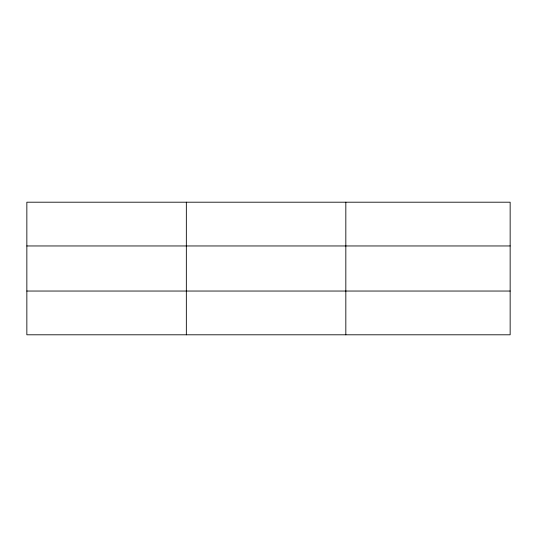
<?xml version="1.0" encoding="UTF-8"?>
<svg xmlns="http://www.w3.org/2000/svg" width="537" height="537" viewBox="0 0 537 537"><rect width="100%" height="100%" fill="white"/><g stroke="black" fill="none" stroke-linecap="round" stroke-linejoin="round"><path stroke-width="0.81" d="M186.339 334.799L186.339 202.201M345.828 334.799L345.828 202.201M510.15 245.959L510.15 202.201L26.85 202.201L26.85 334.799L510.15 334.799L510.15 245.959L26.85 245.959M26.85 291.041L510.15 291.041"/></g></svg>
